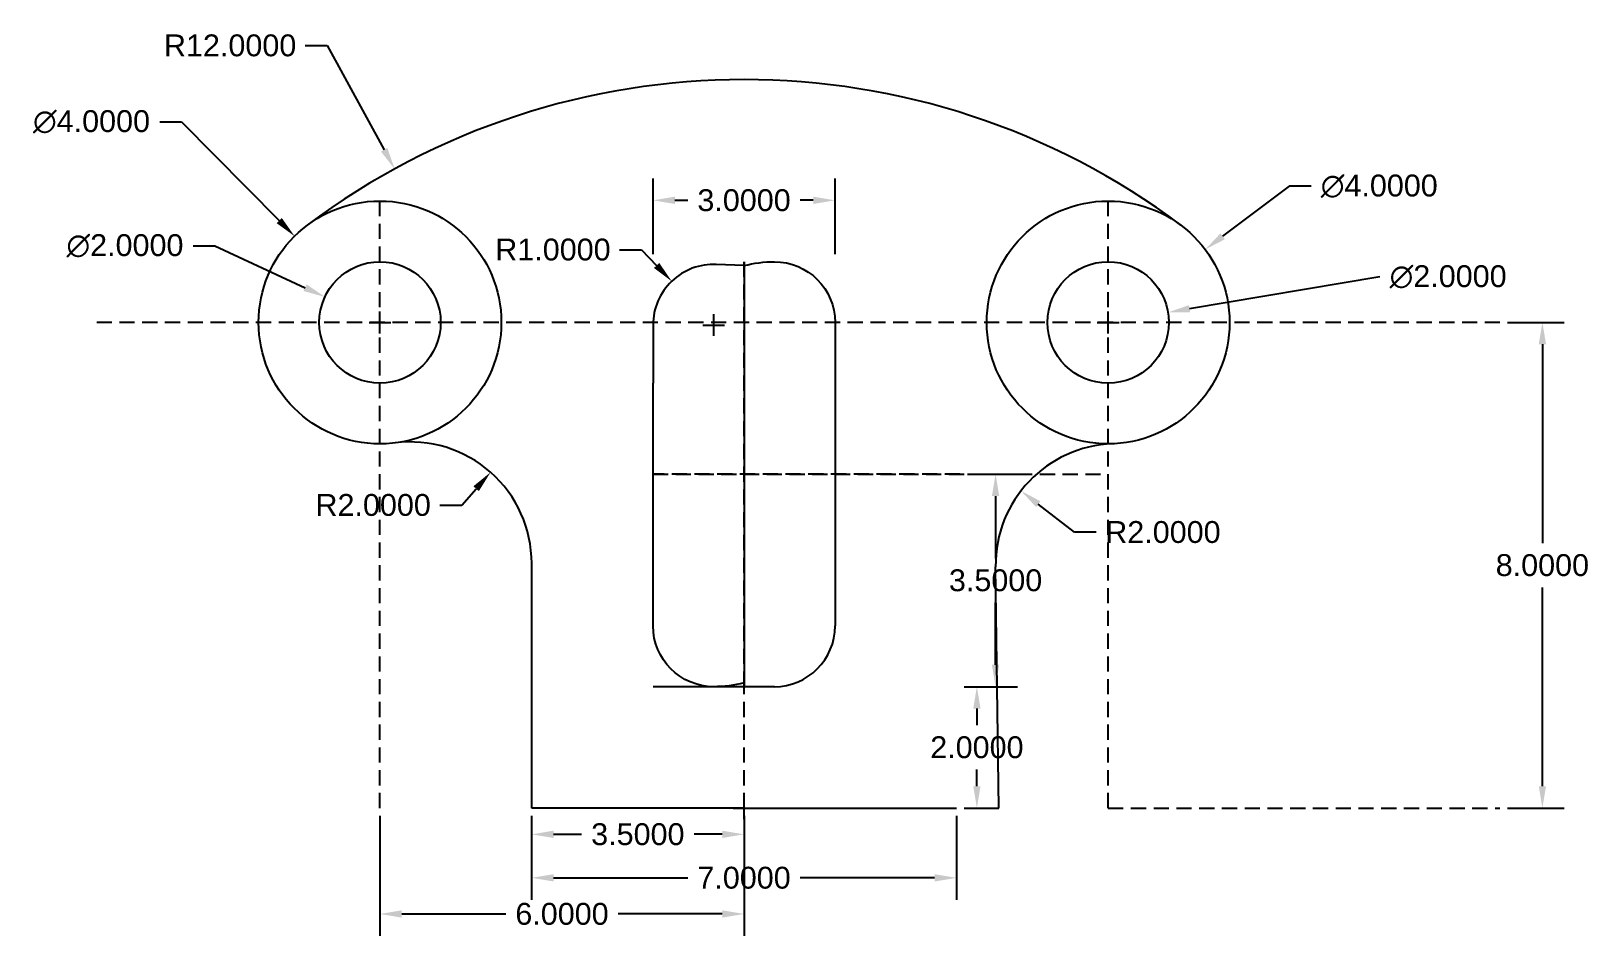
# Model space of a CAD drawing. Header units: inches. Extents: x 5.7 to 31.3, y 5.1 to 20.
import ezdxf

# ---------------------------------------------------------------- set-up
doc = ezdxf.new("R2010")
doc.units = ezdxf.units.IN
doc.header["$MEASUREMENT"] = 0
doc.linetypes.add('DASHED2', pattern=[0.375, 0.25, -0.125])
doc.layers.get('Defpoints').update_dxf_attribs({"color": 1})
doc.layers.add('Layer1', color=6, linetype='DASHED2')
doc.styles.get("Standard").update_dxf_attribs({"font": 'arial.ttf'})
doc.dimstyles.get("Standard").update_dxf_attribs({"dimscale": 2, "dimtxt": 0.18, "dimasz": 0.18, "dimexe": 0.18, "dimexo": 0.0625, "dimgap": 0.09, "dimtad": 0, "dimtih": 1, "dimtoh": 1, "dimdec": 4, "dimzin": 0, "dimdsep": 46, "dimtxsty": 'Standard', "dimcen": 0.09, "dimclrd": 2, "dimclrt": 4, "dimadec": 0, "dimazin": 0, "dimtfac": 1, "dimtdec": 4, "dimtofl": 0, "dimtmove": 0, "dimatfit": 3, "dimfxl": 1, "dimtolj": 1, "dimtzin": 0, "dimarcsym": 0})

# ---------------------------------------------------------------- blocks, each defined once
blk = doc.blocks.new('*D1')
at = {"layer": 'Defpoints', "color": 0, "lineweight": -2, "transparency": 16777216}
for p, q in [((13.928, 7.059), (13.928, 5.675)), ((20.928, 7.059), (20.928, 5.675))]:
    blk.add_line(p, q, dxfattribs=at)
at = {"layer": 'Defpoints', "color": 2, "lineweight": -2, "transparency": 16777216}
for p, q in [((14.288, 6.035), (16.503, 6.035)), ((20.568, 6.035), (18.353, 6.035))]:
    blk.add_line(p, q, dxfattribs=at)
at = {"layer": 'Defpoints', "color": 0, "transparency": 16777216}
for p in [(13.928, 7.184), (20.928, 7.184), (20.928, 6.035)]:
    blk.add_point(p, dxfattribs=at)
at = {"layer": 'Defpoints', "color": 2, "transparency": 16777216}
for points in [[(14.288, 6.095), (14.288, 5.975), (13.928, 6.035)], [(20.568, 6.095), (20.568, 5.975), (20.928, 6.035)]]:
    blk.add_solid(points, dxfattribs=at)
at = {"layer": 'Defpoints', "color": 4, "transparency": 16777216, "insert": (17.428, 6.035), "char_height": 0.36, "attachment_point": 5}
blk.add_mtext('\\A1;7.0000', dxfattribs=at)
blk = doc.blocks.new('*D2')
at = {"layer": 'Defpoints', "color": 0, "lineweight": -2, "transparency": 16777216}
for p, q in [((13.928, 7.059), (13.928, 6.392)), ((17.428, 7.059), (17.428, 6.392))]:
    blk.add_line(p, q, dxfattribs=at)
at = {"layer": 'Defpoints', "color": 2, "lineweight": -2, "transparency": 16777216}
for p, q in [((14.288, 6.752), (14.752, 6.752)), ((17.068, 6.752), (16.605, 6.752))]:
    blk.add_line(p, q, dxfattribs=at)
at = {"layer": 'Defpoints', "color": 0, "transparency": 16777216}
for p in [(13.928, 7.184), (17.428, 7.184), (13.928, 6.752)]:
    blk.add_point(p, dxfattribs=at)
at = {"layer": 'Defpoints', "color": 2, "transparency": 16777216}
for points in [[(14.288, 6.812), (14.288, 6.692), (13.928, 6.752)], [(17.068, 6.812), (17.068, 6.692), (17.428, 6.752)]]:
    blk.add_solid(points, dxfattribs=at)
at = {"layer": 'Defpoints', "color": 4, "transparency": 16777216, "insert": (15.678, 6.752), "char_height": 0.36, "attachment_point": 5}
blk.add_mtext('\\A1;3.5000', dxfattribs=at)
blk = doc.blocks.new('*D3')
at = {"layer": 'Defpoints', "color": 0, "lineweight": -2, "transparency": 16777216}
for p, q in [((11.428, 7.059), (11.428, 5.08)), ((17.428, 7.059), (17.428, 5.08))]:
    blk.add_line(p, q, dxfattribs=at)
at = {"layer": 'Defpoints', "color": 2, "lineweight": -2, "transparency": 16777216}
for p, q in [((11.788, 5.44), (13.501, 5.44)), ((17.068, 5.44), (15.356, 5.44))]:
    blk.add_line(p, q, dxfattribs=at)
at = {"layer": 'Defpoints', "color": 0, "transparency": 16777216}
for p in [(11.428, 7.184), (17.428, 7.184), (11.428, 5.44)]:
    blk.add_point(p, dxfattribs=at)
at = {"layer": 'Defpoints', "color": 2, "transparency": 16777216}
for points in [[(11.788, 5.5), (11.788, 5.38), (11.428, 5.44)], [(17.068, 5.5), (17.068, 5.38), (17.428, 5.44)]]:
    blk.add_solid(points, dxfattribs=at)
at = {"layer": 'Defpoints', "color": 4, "transparency": 16777216, "insert": (14.428, 5.44), "char_height": 0.36, "attachment_point": 5}
blk.add_mtext('\\A1;6.0000', dxfattribs=at)
blk = doc.blocks.new('*D4')
at = {"layer": 'Defpoints', "color": 0, "lineweight": -2, "transparency": 16777216}
for p, q in [((15.928, 16.309), (15.928, 17.555)), ((18.928, 16.309), (18.928, 17.555))]:
    blk.add_line(p, q, dxfattribs=at)
at = {"layer": 'Defpoints', "color": 2, "lineweight": -2, "transparency": 16777216}
for p, q in [((16.288, 17.195), (16.502, 17.195)), ((18.568, 17.195), (18.355, 17.195))]:
    blk.add_line(p, q, dxfattribs=at)
at = {"layer": 'Defpoints', "color": 0, "transparency": 16777216}
for p in [(18.928, 17.195), (15.928, 16.184), (18.928, 16.184)]:
    blk.add_point(p, dxfattribs=at)
at = {"layer": 'Defpoints', "color": 2, "transparency": 16777216}
for points in [[(16.288, 17.255), (16.288, 17.135), (15.928, 17.195)], [(18.568, 17.255), (18.568, 17.135), (18.928, 17.195)]]:
    blk.add_solid(points, dxfattribs=at)
at = {"layer": 'Defpoints', "color": 4, "transparency": 16777216, "insert": (17.428, 17.195), "char_height": 0.36, "attachment_point": 5}
blk.add_mtext('\\A1;3.0000', dxfattribs=at)
blk = doc.blocks.new('*D6')
at = {"layer": 'Defpoints', "color": 0, "lineweight": -2, "transparency": 16777216}
for p, q in [((21.111, 12.684), (21.933, 12.684)), ((21.111, 9.184), (21.933, 9.184))]:
    blk.add_line(p, q, dxfattribs=at)
at = {"layer": 'Defpoints', "color": 2, "lineweight": -2, "transparency": 16777216}
for p, q in [((21.573, 12.324), (21.573, 11.298)), ((21.573, 9.544), (21.573, 10.57))]:
    blk.add_line(p, q, dxfattribs=at)
at = {"layer": 'Defpoints', "color": 0, "transparency": 16777216}
for p in [(20.986, 12.684), (21.573, 12.684), (20.986, 9.184)]:
    blk.add_point(p, dxfattribs=at)
at = {"layer": 'Defpoints', "color": 2, "transparency": 16777216}
for points in [[(21.513, 12.324), (21.633, 12.324), (21.573, 12.684)], [(21.513, 9.544), (21.633, 9.544), (21.573, 9.184)]]:
    blk.add_solid(points, dxfattribs=at)
at = {"layer": 'Defpoints', "color": 4, "transparency": 16777216, "insert": (21.573, 10.934), "char_height": 0.36, "attachment_point": 5}
blk.add_mtext('\\A1;3.5000', dxfattribs=at)
blk = doc.blocks.new('*D7')
at = {"layer": 'Defpoints', "color": 0, "lineweight": -2, "transparency": 16777216}
for p, q in [((21.053, 9.184), (21.625, 9.184)), ((21.053, 7.184), (21.625, 7.184))]:
    blk.add_line(p, q, dxfattribs=at)
at = {"layer": 'Defpoints', "color": 2, "lineweight": -2, "transparency": 16777216}
for p, q in [((21.265, 8.824), (21.265, 8.548)), ((21.265, 7.544), (21.265, 7.82))]:
    blk.add_line(p, q, dxfattribs=at)
at = {"layer": 'Defpoints', "color": 0, "transparency": 16777216}
for p in [(20.928, 9.184), (21.265, 9.184), (20.928, 7.184)]:
    blk.add_point(p, dxfattribs=at)
at = {"layer": 'Defpoints', "color": 2, "transparency": 16777216}
for points in [[(21.205, 8.824), (21.325, 8.824), (21.265, 9.184)], [(21.205, 7.544), (21.325, 7.544), (21.265, 7.184)]]:
    blk.add_solid(points, dxfattribs=at)
at = {"layer": 'Defpoints', "color": 4, "transparency": 16777216, "insert": (21.265, 8.184), "char_height": 0.36, "attachment_point": 5}
blk.add_mtext('\\A1;2.0000', dxfattribs=at)
blk = doc.blocks.new('*D8')
at = {"layer": 'Defpoints', "color": 0, "lineweight": -2, "transparency": 16777216}
for p, q in [((30.01, 15.184), (30.944, 15.184)), ((30.01, 7.184), (30.944, 7.184))]:
    blk.add_line(p, q, dxfattribs=at)
at = {"layer": 'Defpoints', "color": 2, "lineweight": -2, "transparency": 16777216}
for p, q in [((30.584, 14.824), (30.584, 11.548)), ((30.584, 7.544), (30.584, 10.82))]:
    blk.add_line(p, q, dxfattribs=at)
at = {"layer": 'Defpoints', "color": 0, "transparency": 16777216}
for p in [(29.885, 15.184), (30.584, 15.184), (29.885, 7.184)]:
    blk.add_point(p, dxfattribs=at)
at = {"layer": 'Defpoints', "color": 2, "transparency": 16777216}
for points in [[(30.524, 14.824), (30.644, 14.824), (30.584, 15.184)], [(30.524, 7.544), (30.644, 7.544), (30.584, 7.184)]]:
    blk.add_solid(points, dxfattribs=at)
at = {"layer": 'Defpoints', "color": 4, "transparency": 16777216, "insert": (30.584, 11.184), "char_height": 0.36, "attachment_point": 5}
blk.add_mtext('\\A1;8.0000', dxfattribs=at)
blk = doc.blocks.new('*D9')
at = {"layer": 'Defpoints', "color": 2, "lineweight": -2, "transparency": 16777216}
for p, q in [((8.348, 16.445), (8.708, 16.445)), ((8.708, 16.445), (10.194, 15.756))]:
    blk.add_line(p, q, dxfattribs=at)
at = {"layer": 'Defpoints', "color": 0, "lineweight": -2, "transparency": 16777216}
for p, q in [((11.248, 15.184), (11.608, 15.184)), ((11.428, 15.004), (11.428, 15.364))]:
    blk.add_line(p, q, dxfattribs=at)
at = {"layer": 'Defpoints', "color": 0, "transparency": 16777216}
for p in [(10.521, 15.604), (12.336, 14.763)]:
    blk.add_point(p, dxfattribs=at)
at = {"layer": 'Defpoints', "color": 2, "transparency": 16777216}
blk.add_solid([(10.22, 15.81), (10.169, 15.701), (10.521, 15.604)], dxfattribs=at)
at = {"layer": 'Defpoints', "color": 4, "transparency": 16777216, "insert": (7.226, 16.445), "char_height": 0.36, "attachment_point": 5}
blk.add_mtext('\\A1;∅2.0000', dxfattribs=at)
blk = doc.blocks.new('*D10')
at = {"layer": 'Defpoints', "color": 2, "lineweight": -2, "transparency": 16777216}
for p, q in [((7.798, 18.488), (8.158, 18.488)), ((8.158, 18.488), (9.768, 16.861))]:
    blk.add_line(p, q, dxfattribs=at)
at = {"layer": 'Defpoints', "color": 0, "lineweight": -2, "transparency": 16777216}
for p, q in [((11.248, 15.184), (11.608, 15.184)), ((11.428, 15.004), (11.428, 15.364))]:
    blk.add_line(p, q, dxfattribs=at)
at = {"layer": 'Defpoints', "color": 0, "transparency": 16777216}
for p in [(10.021, 16.605), (12.835, 13.762)]:
    blk.add_point(p, dxfattribs=at)
at = {"layer": 'Defpoints', "color": 2, "transparency": 16777216}
blk.add_solid([(9.811, 16.903), (9.725, 16.819), (10.021, 16.605)], dxfattribs=at)
at = {"layer": 'Defpoints', "color": 4, "transparency": 16777216, "insert": (6.675, 18.488), "char_height": 0.36, "attachment_point": 5}
blk.add_mtext('\\A1;∅4.0000', dxfattribs=at)
blk = doc.blocks.new('*D11')
at = {"layer": 'Defpoints', "color": 2, "lineweight": -2, "transparency": 16777216}
blk.add_line((27.908, 15.934), (24.77, 15.408), dxfattribs=at)
at = {"layer": 'Defpoints', "color": 0, "lineweight": -2, "transparency": 16777216}
for p, q in [((23.248, 15.184), (23.608, 15.184)), ((23.428, 15.004), (23.428, 15.364))]:
    blk.add_line(p, q, dxfattribs=at)
at = {"layer": 'Defpoints', "color": 0, "transparency": 16777216}
for p in [(24.415, 15.349), (22.442, 15.019)]:
    blk.add_point(p, dxfattribs=at)
at = {"layer": 'Defpoints', "color": 2, "transparency": 16777216}
blk.add_solid([(24.76, 15.468), (24.78, 15.349), (24.415, 15.349)], dxfattribs=at)
at = {"layer": 'Defpoints', "color": 4, "transparency": 16777216, "insert": (29.031, 15.934), "char_height": 0.36, "attachment_point": 5}
blk.add_mtext('\\A1;∅2.0000', dxfattribs=at)
blk = doc.blocks.new('*D12')
at = {"layer": 'Defpoints', "color": 2, "lineweight": -2, "transparency": 16777216}
for p, q in [((26.413, 17.427), (25.315, 16.602)), ((26.773, 17.427), (26.413, 17.427))]:
    blk.add_line(p, q, dxfattribs=at)
at = {"layer": 'Defpoints', "color": 0, "lineweight": -2, "transparency": 16777216}
for p, q in [((23.248, 15.184), (23.608, 15.184)), ((23.428, 15.004), (23.428, 15.364))]:
    blk.add_line(p, q, dxfattribs=at)
at = {"layer": 'Defpoints', "color": 0, "transparency": 16777216}
for p in [(25.027, 16.385), (21.829, 13.982)]:
    blk.add_point(p, dxfattribs=at)
at = {"layer": 'Defpoints', "color": 2, "transparency": 16777216}
blk.add_solid([(25.279, 16.65), (25.351, 16.554), (25.027, 16.385)], dxfattribs=at)
at = {"layer": 'Defpoints', "color": 4, "transparency": 16777216, "insert": (27.896, 17.427), "char_height": 0.36, "attachment_point": 5}
blk.add_mtext('\\A1;∅4.0000', dxfattribs=at)
blk = doc.blocks.new('*D13')
at = {"layer": 'Defpoints', "color": 2, "lineweight": -2, "transparency": 16777216}
for p, q in [((12.775, 12.175), (13.013, 12.445)), ((12.415, 12.175), (12.775, 12.175))]:
    blk.add_line(p, q, dxfattribs=at)
at = {"layer": 'Defpoints', "color": 0, "transparency": 16777216}
for p in [(13.251, 12.715), (11.928, 11.215)]:
    blk.add_point(p, dxfattribs=at)
at = {"layer": 'Defpoints', "color": 2, "transparency": 16777216}
blk.add_solid([(12.968, 12.485), (13.058, 12.406), (13.251, 12.715)], dxfattribs=at)
at = {"layer": 'Defpoints', "color": 4, "transparency": 16777216, "insert": (11.316, 12.175), "char_height": 0.36, "attachment_point": 5}
blk.add_mtext('\\A1;R2.0000', dxfattribs=at)
blk = doc.blocks.new('*D14')
at = {"layer": 'Defpoints', "color": 2, "lineweight": -2, "transparency": 16777216}
for p, q in [((22.872, 11.729), (22.276, 12.19)), ((23.232, 11.729), (22.872, 11.729))]:
    blk.add_line(p, q, dxfattribs=at)
at = {"layer": 'Defpoints', "color": 0, "transparency": 16777216}
for p in [(21.992, 12.41), (23.573, 11.186)]:
    blk.add_point(p, dxfattribs=at)
at = {"layer": 'Defpoints', "color": 2, "transparency": 16777216}
blk.add_solid([(22.313, 12.237), (22.24, 12.143), (21.992, 12.41)], dxfattribs=at)
at = {"layer": 'Defpoints', "color": 4, "transparency": 16777216, "insert": (24.331, 11.729), "char_height": 0.36, "attachment_point": 5}
blk.add_mtext('\\A1;R2.0000', dxfattribs=at)
blk = doc.blocks.new('*D15')
at = {"layer": 'Defpoints', "color": 2, "lineweight": -2, "transparency": 16777216}
for p, q in [((10.198, 19.745), (10.558, 19.745)), ((10.558, 19.745), (11.497, 18.028))]:
    blk.add_line(p, q, dxfattribs=at)
at = {"layer": 'Defpoints', "color": 0, "lineweight": -2, "transparency": 16777216}
for p, q in [((17.248, 7.184), (17.608, 7.184)), ((17.428, 7.004), (17.428, 7.364))]:
    blk.add_line(p, q, dxfattribs=at)
at = {"layer": 'Defpoints', "color": 0, "transparency": 16777216}
for p in [(11.67, 17.712), (17.428, 7.184)]:
    blk.add_point(p, dxfattribs=at)
at = {"layer": 'Defpoints', "color": 2, "transparency": 16777216}
blk.add_solid([(11.55, 18.057), (11.444, 17.999), (11.67, 17.712)], dxfattribs=at)
at = {"layer": 'Defpoints', "color": 4, "transparency": 16777216, "insert": (8.959, 19.745), "char_height": 0.36, "attachment_point": 5}
blk.add_mtext('\\A1;R12.0000', dxfattribs=at)
blk = doc.blocks.new('*D16')
at = {"layer": 'Defpoints', "color": 2, "lineweight": -2, "transparency": 16777216}
for p, q in [((15.378, 16.382), (15.738, 16.382)), ((15.738, 16.382), (15.987, 16.122))]:
    blk.add_line(p, q, dxfattribs=at)
at = {"layer": 'Defpoints', "color": 0, "lineweight": -2, "transparency": 16777216}
for p, q in [((16.748, 15.141), (17.108, 15.141)), ((16.928, 14.961), (16.928, 15.321))]:
    blk.add_line(p, q, dxfattribs=at)
at = {"layer": 'Defpoints', "color": 0, "transparency": 16777216}
for p in [(16.236, 15.862), (16.928, 15.141)]:
    blk.add_point(p, dxfattribs=at)
at = {"layer": 'Defpoints', "color": 2, "transparency": 16777216}
blk.add_solid([(16.031, 16.164), (15.944, 16.081), (16.236, 15.862)], dxfattribs=at)
at = {"layer": 'Defpoints', "color": 4, "transparency": 16777216, "insert": (14.279, 16.382), "char_height": 0.36, "attachment_point": 5}
blk.add_mtext('\\A1;R1.0000', dxfattribs=at)

msp = doc.modelspace()

# ---------------------------------------------------------------- linework, layer by layer
for p, q in [((17.42831, 16.12031), (16.97061, 16.13969)), ((15.92831, 15.14059), (15.92831, 14.18382)), ((18.92831, 15.18382), (18.92831, 10.18382)), ((13.92831, 7.18382), (13.92831, 11.21519)), ((21.62496, 7.18382), (21.57358, 11.16062)), ((18.92831, 10.77601), (18.92831, 10.18382)), ((17.92831, 9.18382), (17.42831, 9.18382)), ((17.42831, 7.18382), (13.92831, 7.18382)), ((17.42831, 7.18382), (20.92831, 7.18382))]:
    msp.add_line(p, q)
msp.add_lwpolyline([(17.42831, 16.18382), (17.42831, 9.18382), (15.92831, 9.18382)])
for points in [[(17.42831, 16.12031, -0.06325422), (17.92831, 16.18382), (17.92831, 16.18382, -0.41421356), (18.92831, 15.18382), (18.92831, 11.18382)], [(17.42831, 9.24733, -0.06325422), (16.92831, 9.18382), (16.92831, 9.18382, -0.41421356), (15.92831, 10.18382), (15.92831, 14.18382)]]:
    msp.add_lwpolyline(points, format="xyb")
for centre, radius in [((11.42831, 15.18382), 2), ((23.42831, 15.18382), 2), ((11.42831, 15.18382), 1), ((23.42831, 15.18382), 1)]:
    msp.add_circle(centre, radius)
for centre, radius, start, end in [((17.42831, 7.18382), 12, 53.130102, 126.869898), ((16.92831, 15.14059), 1, 87.575609, 180), ((11.92831, 11.21519), 2, 0, 97.180756), ((23.57342, 11.18645), 2, 92.078983, 180.740165), ((17.92831, 10.18382), 1, 270, 0)]:
    msp.add_arc(centre, radius, start, end)
at = {"layer": 'Layer1'}
for p, q in [((23.42831, 7.18382), (23.42831, 17.23969)), ((11.42831, 7.18382), (11.42831, 17.18382)), ((17.42831, 9.18382), (17.42831, 16.18382)), ((29.88491, 15.18382), (6.65557, 15.18382)), ((20.98569, 12.68382), (15.92831, 12.68382)), ((15.92831, 12.68382), (23.42831, 12.68382)), ((17.42831, 9.18382), (16.92831, 9.18382)), ((17.42831, 7.18382), (17.42831, 9.18382)), ((23.42831, 7.18382), (29.88491, 7.18382))]:
    msp.add_line(p, q, dxfattribs=at)

# ---------------------------------------------------------------- dimensions: what is measured, and where the dimension line sits
at = {"layer": 'Defpoints'}
for center, mpoint, picture, middle in [((17.42831, 7.18382), (11.66984, 17.71188), '*D15', (8.95881, 19.74542)), ((11.92831, 11.21519), (13.25118, 12.71519), '*D13', (11.31604, 12.17519)), ((23.57342, 11.18645), (21.99155, 12.41026), '*D14', (24.33106, 11.72898))]:
    dim = msp.add_radius_dim(center=center, mpoint=mpoint, dimstyle='Standard', dxfattribs=at)
    dim.commit()
    dim.dimension.update_dxf_attribs({"geometry": picture, "text_midpoint": middle, "dimtype": 164})
for p1, p2, picture, middle in [((12.83532, 13.76244), (10.0213, 16.6052), '*D10', (6.67511, 18.48794)), ((21.82947, 13.98227), (25.02714, 16.38538), '*D12', (27.89557, 17.42694)), ((12.33558, 14.76328), (10.52103, 15.60436), '*D9', (7.22593, 16.44454)), ((22.44203, 15.01873), (24.41459, 15.34891), '*D11', (27.90815, 15.93368))]:
    dim = msp.add_diameter_dim_2p(p1=p1, p2=p2, dimstyle='Standard', dxfattribs=at)
    dim.commit()
    dim.dimension.update_dxf_attribs({"geometry": picture, "text_midpoint": middle, "dimtype": 163})
for base, p1, p2, picture, middle in [((18.92831, 17.1952), (15.92831, 16.18382), (18.92831, 16.18382), '*D4', (17.42831, 17.1952)), ((11.42831, 5.43973), (17.42831, 7.18382), (11.42831, 7.18382), '*D3', (14.42831, 5.43973)), ((20.92831, 6.03459), (13.92831, 7.18382), (20.92831, 7.18382), '*D1', (17.42831, 6.03459)), ((13.92831, 6.7523), (17.42831, 7.18382), (13.92831, 7.18382), '*D2', (15.67831, 6.7523))]:
    dim = msp.add_linear_dim(base=base, p1=p1, p2=p2, dimstyle='Standard', dxfattribs=at)
    dim.commit()
    dim.dimension.update_dxf_attribs({"geometry": picture, "text_midpoint": middle})
dim = msp.add_radius_dim(center=(16.92831, 15.14059), mpoint=(16.23632, 15.86249), dimstyle='Standard', dxfattribs=at)
dim.commit()
dim.dimension.update_dxf_attribs({"geometry": '*D16', "text_midpoint": (14.27918, 16.38227)})
for base, p1, p2, picture, middle in [((30.58379, 15.18382), (29.88491, 7.18382), (29.88491, 15.18382), '*D8', (30.58379, 11.18382)), ((21.57288, 12.68382), (20.98569, 9.18382), (20.98569, 12.68382), '*D6', (21.57288, 10.93382)), ((21.26496, 9.18382), (20.92831, 7.18382), (20.92831, 9.18382), '*D7', (21.26496, 8.18382))]:
    dim = msp.add_linear_dim(base=base, p1=p1, p2=p2, angle=90, dimstyle='Standard', dxfattribs=at)
    dim.commit()
    dim.dimension.update_dxf_attribs({"geometry": picture, "text_midpoint": middle})

doc.saveas('drawing.dxf')
